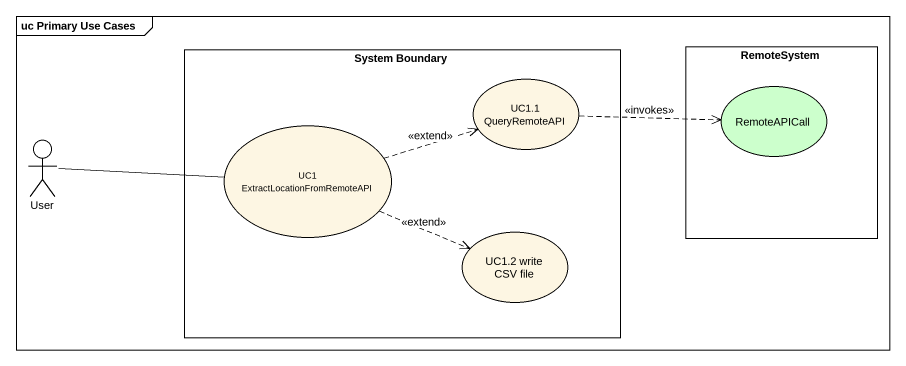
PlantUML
@startuml
mainframe uc Primary Use Cases
rectangle RemoteSystem {
  usecase RemoteAPICall #CCFFCC
}
rectangle "System Boundary" as System_Boundary {
  usecase "UC1.1 QueryRemoteAPI" as UC1_1_QueryRemoteAPI
  usecase "UC1 ExtractLocationFromRemoteAPI" as UC1_ExtractLocationFromRemot
  usecase "UC1.2 write CSV file" as UC1_2_write_CSV_file
}
actor User
UC1_1_QueryRemoteAPI .right.> RemoteAPICall : <<invokes>>
UC1_ExtractLocationFromRemot .right.> UC1_1_QueryRemoteAPI : <<extend>>
UC1_ExtractLocationFromRemot .right.> UC1_2_write_CSV_file : <<extend>>
User -right- UC1_ExtractLocationFromRemot
@enduml
